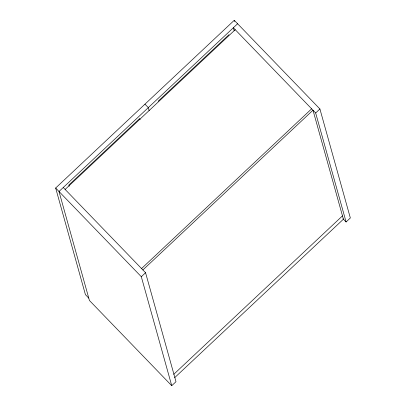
<?xml version="1.0" encoding="UTF-8"?>
<svg xmlns="http://www.w3.org/2000/svg" width="406" height="406" viewBox="0 0 406 406"><rect width="100%" height="100%" fill="white"/><g stroke="black" fill="none" stroke-linecap="round" stroke-linejoin="round"><path stroke-width="0.61" d="M88.767 298.1L85.422 294.639L55.658 188.024L234.262 20.3L319.913 108.986L350.342 217.976L346.09 221.97L343.009 218.778M237.606 23.766L59.002 191.49L89.432 300.476L171.738 385.7L175.991 381.706L145.561 272.72L63.255 187.496M158.132 101.211L229.014 34.647M65.127 189.435L235.221 29.694M141.547 268.559L311.646 108.823M142.887 269.949L312.985 110.209L343.415 219.199L174.702 377.631M171.738 385.7L141.308 276.714L145.561 272.72M346.09 221.97L315.66 112.98L319.913 108.986M173.773 374.302L342.481 215.865M315.66 112.98L233.354 27.76L234.201 30.8M144.947 104.175L148.317 107.615L149.144 110.686M55.658 188.024L141.308 276.714M234.262 20.3L234.602 21.518M140.065 119.714L139.72 118.496L68.837 185.065L69.177 186.283"/></g></svg>
